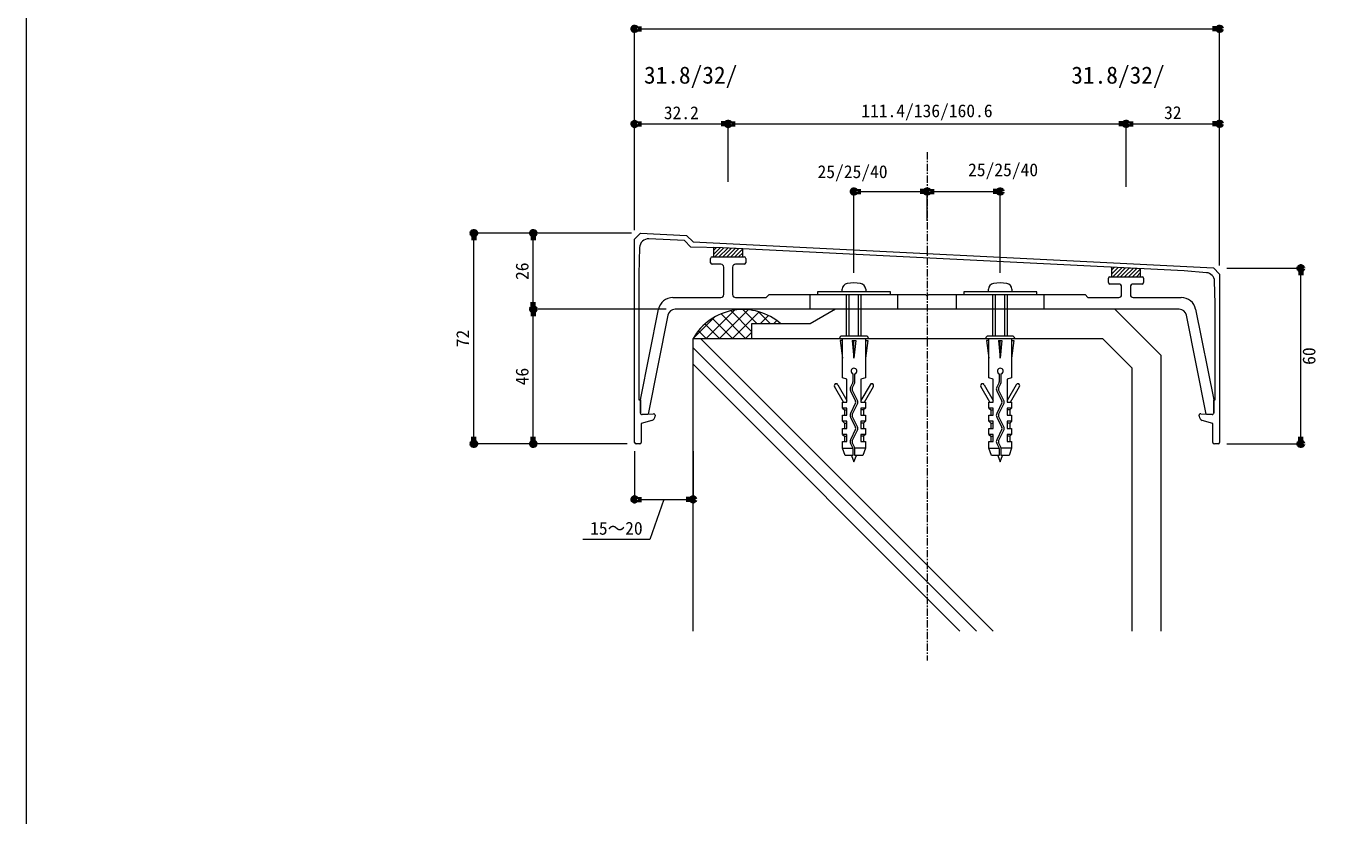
# Model space of a CAD drawing. Units: millimetres, scale not verified. Extents: x -690 to 690, y -477 to 478.
# Drawn here: x -690 to -242.9, y -207.6 to 62.3 of the extents above; entities that cross this region are included whole.
import ezdxf
from ezdxf.enums import TextEntityAlignment as Align

# ---------------------------------------------------------------- set-up
doc = ezdxf.new("R2010")
doc.units = ezdxf.units.MM
doc.header["$LTSCALE"] = 2
doc.linetypes.add('USER2', pattern=[19.05, 12.7, -6.35])
doc.linetypes.add('USER3', pattern=[2, 1.25, -0.25, 0.25, -0.25])
for name, color, linetype, lineweight in [('0-0_0', 7, 'Continuous', 80), ('0-1_WAKU', 7, 'Continuous', 18), ('0-3_KUTAI', 3, 'Continuous', 18), ('0-4_BOUSUI', 1, 'Continuous', 18), ('0-6_HATCH', 9, 'Continuous', 18), ('0-7_KASAGI', 150, 'Continuous', 18), ('0-8_sunpo', 7, 'Continuous', 18), ('0-9_KANAMONO_SCREW', 4, 'Continuous', 18), ('0-A_kijun', 1, 'USER3', 18)]:
    doc.layers.add(name, color=color, linetype=linetype, lineweight=lineweight)
doc.styles.add('ＭＳ ゴシック', font='')
doc.styles.get('ＭＳ ゴシック').set_extended_font_data('MS Gothic')

# ---------------------------------------------------------------- blocks, each defined once
blk = doc.blocks.new('_Dot')
at = {"layer": '0-0_0'}
for p, q in [((-0.5, 0), (-1, 0)), ((0.25, 0), (-0.25, 0))]:
    blk.add_line(p, q, dxfattribs=at)
blk.add_circle((0, 0), 0.25, dxfattribs=at)

msp = doc.modelspace()

# ---------------------------------------------------------------- linework, layer by layer
at = {"layer": '0-1_WAKU'}
msp.add_lwpolyline([(-689.991, -477.444), (690.009, -477.444), (690.009, 477.556), (-689.991, 477.556)], close=True, dxfattribs=at)
at = {"layer": '0-3_KUTAI'}
for p, q in [((-321.991, -44.459), (-311.991, -54.459)), ((-311.991, -54.459), (-311.991, -144.459))]:
    msp.add_line(p, q, dxfattribs=at)
msp.add_lwpolyline([(-461.991, -144.459), (-461.991, -44.459), (-321.991, -44.459)], dxfattribs=at)
at = {"layer": '0-4_BOUSUI'}
msp.add_line((-441.991, -39.459), (-441.991, -44.459), dxfattribs=at)
msp.add_lwpolyline([(-301.991, -144.459), (-301.991, -50.317), (-317.849, -34.459), (-413.331, -34.459), (-421.991, -39.459), (-441.991, -39.459)], dxfattribs=at)
msp.add_arc((-444.958, -54.158), 19.601, 48.58413, 150.34051, dxfattribs=at)
at = {"layer": '0-6_HATCH'}
for p, q in [((-457.501, -44.459), (-447.807, -34.765)), ((-453.011, -44.459), (-443.189, -34.637)), ((-441.991, -42.008), (-449.017, -34.982)), ((-448.52, -44.459), (-439.418, -35.356)), ((-440.05, -39.459), (-444.952, -34.557)), ((-435.56, -39.459), (-439.76, -35.259)), ((-461.991, -44.459), (-454.657, -37.125)), ((-453.011, -44.459), (-457.97, -39.499)), ((-448.52, -44.459), (-455.406, -37.574)), ((-444.03, -44.459), (-452.445, -36.044)), ((-439.03, -39.459), (-436.196, -36.624)), ((-434.54, -39.459), (-433.405, -38.323)), ((-457.501, -44.459), (-460.166, -41.793)), ((-459.463, -44.459), (-359.463, -144.459)), ((-444.03, -44.459), (-441.991, -42.419)), ((-461.991, -47.588), (-365.12, -144.459)), ((-461.991, -53.245), (-370.777, -144.459))]:
    msp.add_line(p, q, dxfattribs=at)
at = {"layer": '0-7_KASAGI'}
for p, q in [((-455.991, -18.559), (-455.991, -17.059)), ((-455.491, -16.559), (-444.491, -16.559)), ((-454.991, -14.354), (-454.054, -13.417)), ((-454.991, -15.701), (-452.735, -13.445)), ((-454.502, -16.559), (-451.432, -13.489)), ((-453.155, -16.559), (-450.149, -13.553)), ((-451.808, -16.559), (-448.866, -13.617)), ((-450.461, -16.559), (-447.583, -13.681)), ((-449.114, -16.559), (-446.3, -13.745)), ((-447.766, -16.559), (-445.017, -13.809)), ((-446.419, -16.559), (-444.991, -15.13)), ((-445.072, -16.559), (-444.991, -16.477)), ((-443.991, -17.059), (-443.991, -18.559)), ((-452.491, -19.059), (-455.491, -19.059)), ((-451.491, -29.459), (-451.491, -20.059)), ((-448.491, -20.059), (-448.491, -29.459)), ((-444.491, -19.059), (-447.491, -19.059)), ((-318.991, -21.14), (-318.011, -20.16)), ((-318.991, -22.487), (-316.728, -20.224)), ((-318.516, -23.359), (-315.445, -20.288)), ((-317.169, -23.359), (-314.162, -20.352)), ((-315.822, -23.359), (-312.879, -20.416)), ((-314.474, -23.359), (-311.596, -20.48)), ((-313.127, -23.359), (-310.313, -20.545)), ((-311.78, -23.359), (-309.03, -20.609)), ((-310.433, -23.359), (-308.991, -21.916)), ((-319.991, -25.359), (-319.991, -23.859)), ((-319.491, -23.359), (-308.491, -23.359)), ((-316.491, -25.859), (-319.491, -25.859)), ((-308.491, -25.859), (-311.491, -25.859)), ((-309.086, -23.359), (-308.991, -23.263)), ((-307.991, -23.859), (-307.991, -25.359)), ((-468.892, -30.459), (-452.491, -30.459)), ((-315.491, -29.459), (-315.491, -26.859)), ((-312.491, -26.859), (-312.491, -29.459)), ((-311.491, -30.459), (-295.09, -30.459)), ((-295.81, -34.459), (-468.172, -34.459)), ((-479.456, -70.421), (-475.526, -70.147)), ((-474.991, -70.645), (-474.991, -70.979)), ((-288.991, -70.979), (-288.991, -70.645)), ((-288.456, -70.147), (-284.526, -70.421)), ((-480.191, -80.459), (-481.491, -80.459)), ((-282.491, -80.459), (-283.791, -80.459))]:
    msp.add_line(p, q, dxfattribs=at)
at = {"layer": '0-7_KASAGI', "linetype": 'USER2'}
for p, q in [((-421.991, -34.459), (-421.991, -29.459)), ((-391.991, -34.459), (-391.991, -29.459)), ((-371.991, -34.459), (-371.991, -29.459)), ((-341.991, -34.459), (-341.991, -29.459))]:
    msp.add_line(p, q, dxfattribs=at)
at = {"layer": '0-7_KASAGI'}
for points in [[(-481.991, -79.959), (-481.991, -10.459), (-479.991, -8.459), (-464.201, -9.248), (-461.991, -11.459), (-284.096, -20.354), (-281.991, -22.459), (-281.991, -79.959)], [(-480.266, -13.327), (-480.491, -22.459), (-480.491, -65.459), (-479.991, -65.459), (-479.991, -69.923)], [(-286.474, -21.959), (-294.096, -21.355), (-451.991, -13.461), (-462.773, -13.222), (-464.984, -11.011), (-477.117, -10.405)], [(-283.991, -69.923), (-283.991, -65.459), (-283.491, -65.459), (-283.491, -32.459), (-283.712, -24.862)], [(-447.491, -30.459), (-436.991, -30.459), (-435.991, -29.459), (-382.491, -29.459), (-381.991, -29.959), (-381.491, -29.459), (-327.991, -29.459), (-326.991, -30.459), (-316.491, -30.459)], [(-479.991, -69.923), (-479.991, -65.459), (-473.795, -34.478)], [(-290.187, -34.478), (-283.991, -65.459), (-283.991, -69.923)], [(-470.623, -36.469), (-477.385, -70.277), (-479.456, -70.421)], [(-284.526, -70.421), (-286.597, -70.277), (-293.358, -36.469)], [(-476.077, -72.421), (-479.691, -73.459), (-479.691, -79.959)], [(-284.291, -79.959), (-284.291, -73.459), (-287.905, -72.421)]]:
    msp.add_lwpolyline(points, dxfattribs=at)
for points in [[(-444.991, -13.811), (-451.991, -13.461), (-454.991, -13.398), (-454.991, -16.559), (-444.991, -16.559)], [(-318.991, -20.111), (-318.991, -23.359), (-308.991, -23.359), (-308.991, -20.611)]]:
    msp.add_lwpolyline(points, close=True, dxfattribs=at)
for centre, radius, start, end in [((-477.267, -13.401), 3, 87.13759, 178.59227), ((-455.491, -17.059), 0.5, 90, 180), ((-444.491, -17.059), 0.5, 0, 90), ((-455.491, -18.559), 0.5, 180, 270), ((-452.491, -20.059), 1, 0, 90), ((-447.491, -20.059), 1, 90, 180), ((-444.491, -18.559), 0.5, 270, 0), ((-286.711, -24.949), 3, 1.67032, 85.4746), ((-319.491, -23.859), 0.5, 90, 180), ((-319.491, -25.359), 0.5, 180, 270), ((-316.491, -26.859), 1, 0, 90), ((-311.491, -26.859), 1, 90, 180), ((-308.491, -23.859), 0.5, 0, 90), ((-308.491, -25.359), 0.5, 270, 0), ((-468.892, -35.459), 5, 90, 168.69007), ((-452.491, -29.459), 1, 270, 0), ((-447.491, -29.459), 1, 180, 270), ((-316.491, -29.459), 1, 270, 360), ((-311.491, -29.459), 1, 180, 270), ((-295.09, -35.459), 5, 11.30993, 90), ((-468.172, -36.959), 2.5, 90, 168.69007), ((-295.81, -36.959), 2.5, 11.30993, 90), ((-479.491, -69.923), 0.5, 180, 274), ((-479.491, -69.923), 0.5, 180, 274), ((-476.491, -70.979), 1.5, 286.02175, 0), ((-475.491, -70.645), 0.5, 360, 94), ((-288.491, -70.645), 0.5, 86, 180), ((-287.491, -70.979), 1.5, 180, 253.97825), ((-284.491, -69.923), 0.5, 266, 0), ((-284.491, -69.923), 0.5, 266, 0), ((-481.491, -79.959), 0.5, 180, 270), ((-480.191, -79.959), 0.5, 270, 0), ((-283.791, -79.959), 0.5, 180, 270), ((-282.491, -79.959), 0.5, 270, 0)]:
    msp.add_arc(centre, radius, start, end, dxfattribs=at)
at = {"layer": '0-8_sunpo'}
for p, q in [((-481.991, -7.459), (-481.991, 61.39)), ((-479.591, 61.39), (-284.391, 61.39)), ((-281.991, -19.459), (-281.991, 61.39)), ((-481.991, 11.852), (-481.991, 28.877)), ((-479.591, 28.877), (-452.391, 28.877)), ((-449.991, 9.076), (-449.991, 28.912)), ((-449.991, 9.076), (-449.991, 28.877)), ((-447.591, 28.912), (-316.391, 28.912)), ((-313.991, 7.376), (-313.991, 28.912)), ((-313.991, 7.376), (-313.991, 28.912)), ((-311.591, 28.912), (-284.391, 28.912)), ((-281.991, -0.113), (-281.991, 28.912)), ((-406.991, -22.059), (-406.991, 5.799)), ((-404.591, 5.799), (-384.391, 5.799)), ((-381.991, -4.25), (-381.991, 5.799)), ((-381.991, -4.25), (-381.991, 5.799)), ((-379.591, 5.799), (-359.391, 5.799)), ((-356.991, -22.059), (-356.991, 5.799)), ((-482.991, -8.459), (-536.931, -8.459)), ((-482.991, -8.459), (-516.631, -8.459)), ((-536.931, -78.059), (-536.931, -10.859)), ((-516.631, -32.059), (-516.631, -10.859)), ((-279.491, -20.459), (-254.222, -20.459)), ((-254.222, -78.059), (-254.222, -22.859)), ((-471.172, -34.459), (-516.631, -34.459)), ((-471.172, -34.459), (-516.631, -34.459)), ((-516.631, -78.059), (-516.631, -36.859)), ((-484.491, -80.459), (-536.931, -80.459)), ((-484.491, -80.459), (-516.631, -80.459)), ((-279.491, -80.459), (-254.222, -80.459)), ((-481.991, -82.959), (-481.991, -99.441)), ((-461.991, -82.959), (-461.991, -99.441)), ((-479.591, -99.441), (-464.391, -99.441))]:
    msp.add_line(p, q, dxfattribs=at)
msp.add_lwpolyline([(-471.991, -99.441), (-476.737, -113.13), (-499.662, -113.13)], dxfattribs=at)
at = {"layer": '0-9_KANAMONO_SCREW'}
for p, q in [((-409.491, -43.609), (-409.491, -29.459)), ((-408.591, -43.609), (-408.591, -29.459)), ((-405.391, -43.609), (-405.391, -29.459)), ((-404.491, -43.609), (-404.491, -29.459)), ((-359.491, -43.609), (-359.491, -29.459)), ((-358.591, -43.609), (-358.591, -29.459)), ((-355.391, -43.609), (-355.391, -29.459)), ((-354.491, -43.609), (-354.491, -29.459)), ((-411.941, -44.459), (-402.041, -44.459)), ((-402.891, -43.609), (-411.091, -43.609)), ((-361.941, -44.459), (-352.041, -44.459)), ((-352.891, -43.609), (-361.091, -43.609)), ((-407.591, -45.159), (-406.391, -45.159)), ((-407.591, -45.159), (-406.991, -51.159)), ((-406.991, -51.159), (-406.991, -45.159)), ((-406.391, -45.159), (-406.991, -51.159)), ((-357.591, -45.159), (-356.391, -45.159)), ((-357.591, -45.159), (-356.991, -51.159)), ((-356.991, -51.159), (-356.991, -45.159)), ((-356.391, -45.159), (-356.991, -51.159)), ((-407.341, -56.546), (-407.341, -59.227)), ((-406.641, -59.227), (-406.641, -56.546)), ((-357.341, -56.546), (-357.341, -59.227)), ((-356.641, -59.227), (-356.641, -56.546)), ((-410.545, -66.209), (-413.62, -60.884)), ((-412.494, -60.234), (-409.391, -65.609)), ((-407.407, -59.513), (-408.19, -61.116)), ((-408.19, -62.302), (-406.42, -65.923)), ((-407.562, -61.423), (-406.778, -59.82)), ((-405.791, -65.616), (-407.562, -61.994)), ((-401.488, -60.234), (-404.591, -65.609)), ((-403.436, -66.209), (-400.362, -60.884)), ((-360.545, -66.209), (-363.62, -60.884)), ((-362.494, -60.234), (-359.391, -65.609)), ((-357.407, -59.513), (-358.19, -61.116)), ((-358.19, -62.302), (-356.42, -65.923)), ((-357.562, -61.423), (-356.778, -59.82)), ((-355.791, -65.616), (-357.562, -61.994)), ((-351.488, -60.234), (-354.591, -65.609)), ((-353.436, -66.209), (-350.362, -60.884)), ((-406.42, -66.494), (-408.19, -70.116)), ((-407.562, -70.423), (-405.791, -66.802)), ((-356.42, -66.494), (-358.19, -70.116)), ((-357.562, -70.423), (-355.791, -66.802)), ((-410.241, -68.859), (-410.241, -70.709)), ((-408.19, -71.302), (-406.42, -74.923)), ((-405.791, -74.616), (-407.562, -70.994)), ((-403.741, -68.859), (-404.591, -68.859)), ((-403.091, -68.209), (-403.741, -68.859)), ((-403.741, -68.859), (-403.741, -70.709)), ((-360.241, -68.859), (-360.241, -70.709)), ((-358.19, -71.302), (-356.42, -74.923)), ((-355.791, -74.616), (-357.562, -70.994)), ((-353.741, -68.859), (-354.591, -68.859)), ((-353.091, -68.209), (-353.741, -68.859)), ((-353.741, -68.859), (-353.741, -70.709)), ((-410.241, -73.359), (-410.241, -75.209)), ((-406.42, -75.494), (-408.19, -79.116)), ((-407.562, -79.423), (-405.791, -75.802)), ((-403.741, -73.359), (-403.741, -75.209)), ((-360.241, -73.359), (-360.241, -75.209)), ((-356.42, -75.494), (-358.19, -79.116)), ((-357.562, -79.423), (-355.791, -75.802)), ((-353.741, -73.359), (-353.741, -75.209)), ((-410.241, -77.859), (-410.241, -79.709)), ((-408.19, -80.302), (-407.407, -81.905)), ((-406.778, -81.597), (-407.562, -79.994)), ((-403.741, -77.859), (-403.741, -79.709)), ((-360.241, -77.859), (-360.241, -79.709)), ((-358.19, -80.302), (-357.407, -81.905)), ((-356.778, -81.597), (-357.562, -79.994)), ((-353.741, -77.859), (-353.741, -79.709)), ((-410.891, -81.959), (-407.383, -81.959)), ((-403.091, -81.959), (-406.661, -81.959)), ((-360.891, -81.959), (-357.383, -81.959)), ((-353.091, -81.959), (-356.661, -81.959))]:
    msp.add_line(p, q, dxfattribs=at)
for points in [[(-419.491, -29.459), (-394.491, -29.459), (-394.491, -28.459), (-419.491, -28.459)], [(-369.491, -29.459), (-344.491, -29.459), (-344.491, -28.459), (-369.491, -28.459)]]:
    msp.add_lwpolyline(points, close=True, dxfattribs=at)
for points in [[(-402.991, -27.6), (-402.991, -28.459), (-410.991, -28.459), (-410.991, -27.6)], [(-352.991, -27.6), (-352.991, -28.459), (-360.991, -28.459), (-360.991, -27.6)], [(-407.341, -82.19), (-407.341, -84.459), (-409.991, -84.459), (-410.891, -81.959), (-410.891, -79.709), (-409.391, -79.709), (-409.391, -77.209), (-410.891, -77.209), (-410.891, -75.209), (-409.391, -75.209), (-409.391, -72.709), (-410.891, -72.709), (-410.891, -70.709), (-409.391, -70.709), (-409.391, -68.209), (-410.891, -68.209), (-410.891, -66.209), (-409.391, -66.209), (-409.391, -58.409), (-410.891, -57.909), (-410.891, -44.459)], [(-403.091, -44.459), (-403.091, -57.909), (-404.591, -58.409), (-404.591, -66.209), (-403.091, -66.209), (-403.091, -68.209), (-404.591, -68.209), (-404.591, -70.709), (-403.091, -70.709), (-403.091, -72.709), (-404.591, -72.709), (-404.591, -75.209), (-403.091, -75.209), (-403.091, -77.209), (-404.591, -77.209), (-404.591, -79.709), (-403.091, -79.709), (-403.091, -81.959), (-403.991, -84.459), (-406.641, -84.459), (-406.641, -82.19)], [(-357.341, -82.19), (-357.341, -84.459), (-359.991, -84.459), (-360.891, -81.959), (-360.891, -79.709), (-359.391, -79.709), (-359.391, -77.209), (-360.891, -77.209), (-360.891, -75.209), (-359.391, -75.209), (-359.391, -72.709), (-360.891, -72.709), (-360.891, -70.709), (-359.391, -70.709), (-359.391, -68.209), (-360.891, -68.209), (-360.891, -66.209), (-359.391, -66.209), (-359.391, -58.409), (-360.891, -57.909), (-360.891, -44.459)], [(-353.091, -44.459), (-353.091, -57.909), (-354.591, -58.409), (-354.591, -66.209), (-353.091, -66.209), (-353.091, -68.209), (-354.591, -68.209), (-354.591, -70.709), (-353.091, -70.709), (-353.091, -72.709), (-354.591, -72.709), (-354.591, -75.209), (-353.091, -75.209), (-353.091, -77.209), (-354.591, -77.209), (-354.591, -79.709), (-353.091, -79.709), (-353.091, -81.959), (-353.991, -84.459), (-356.641, -84.459), (-356.641, -82.19)], [(-410.891, -45.159), (-411.691, -45.159), (-410.891, -51.159)], [(-403.091, -45.159), (-402.291, -45.159), (-403.091, -51.159)], [(-360.891, -45.159), (-361.691, -45.159), (-360.891, -51.159)], [(-353.091, -45.159), (-352.291, -45.159), (-353.091, -51.159)], [(-410.891, -68.209), (-410.241, -68.859), (-409.391, -68.859)], [(-360.891, -68.209), (-360.241, -68.859), (-359.391, -68.859)], [(-410.891, -72.709), (-410.241, -73.359), (-409.391, -73.359)], [(-403.091, -72.709), (-403.741, -73.359), (-404.591, -73.359)], [(-360.891, -72.709), (-360.241, -73.359), (-359.391, -73.359)], [(-353.091, -72.709), (-353.741, -73.359), (-354.591, -73.359)], [(-410.891, -77.209), (-410.241, -77.859), (-409.391, -77.859)], [(-403.091, -77.209), (-403.741, -77.859), (-404.591, -77.859)], [(-360.891, -77.209), (-360.241, -77.859), (-359.391, -77.859)], [(-353.091, -77.209), (-353.741, -77.859), (-354.591, -77.859)], [(-407.815, -84.459), (-406.991, -86.609), (-406.167, -84.459)], [(-357.815, -84.459), (-356.991, -86.609), (-356.167, -84.459)]]:
    msp.add_lwpolyline(points, dxfattribs=at)
for centre, radius, start, end in [((-408.991, -27.6), 2, 98.06815, 180), ((-406.991, -41.709), 16.25, 81.93185, 98.06815), ((-404.991, -27.6), 2, 0, 81.93185), ((-358.991, -27.6), 2, 98.06815, 180), ((-356.991, -41.709), 16.25, 81.93185, 98.06815), ((-354.991, -27.6), 2, 360, 81.93185), ((-411.091, -44.459), 0.85, 90, 180), ((-402.891, -44.459), 0.85, 360, 90), ((-361.091, -44.459), 0.85, 90, 180), ((-352.891, -44.459), 0.85, 0, 90), ((-406.991, -55.609), 1, 290.48732, 249.51268), ((-356.991, -55.609), 1, 290.48732, 249.51268), ((-413.057, -60.559), 0.65, 30, 210), ((-406.978, -61.709), 1.35, 153.9465, 206.0535), ((-406.978, -61.709), 0.65, 153.9465, 206.0535), ((-407.991, -59.227), 0.65, 333.9465, 0), ((-407.991, -59.227), 1.35, 333.9465, 360), ((-400.925, -60.559), 0.65, 330, 150), ((-363.057, -60.559), 0.65, 30, 210), ((-356.978, -61.709), 1.35, 153.9465, 206.0535), ((-356.978, -61.709), 0.65, 153.9465, 206.0535), ((-357.991, -59.227), 0.65, 333.9465, 0), ((-357.991, -59.227), 1.35, 333.9465, 0), ((-350.925, -60.559), 0.65, 330, 150), ((-407.004, -66.209), 0.65, 333.9465, 26.0535), ((-407.004, -66.209), 1.35, 333.9465, 26.0535), ((-357.004, -66.209), 0.65, 333.9465, 26.0535), ((-357.004, -66.209), 1.35, 333.9465, 26.0535), ((-406.978, -70.709), 1.35, 153.9465, 206.0535), ((-406.978, -70.709), 0.65, 153.9465, 206.0535), ((-356.978, -70.709), 1.35, 153.9465, 206.0535), ((-356.978, -70.709), 0.65, 153.9465, 206.0535), ((-407.004, -75.209), 0.65, 333.9465, 26.0535), ((-407.004, -75.209), 1.35, 333.9465, 26.0535), ((-357.004, -75.209), 0.65, 333.9465, 26.0535), ((-357.004, -75.209), 1.35, 333.9465, 26.0535), ((-406.978, -79.709), 1.35, 153.9465, 206.0535), ((-406.978, -79.709), 0.65, 153.9465, 206.0535), ((-356.978, -79.709), 1.35, 153.9465, 206.0535), ((-356.978, -79.709), 0.65, 153.9465, 206.0535), ((-407.991, -82.19), 0.65, 360, 26.0535), ((-407.991, -82.19), 1.35, 0, 26.0535), ((-357.991, -82.19), 0.65, 360, 26.0535), ((-357.991, -82.19), 1.35, 360, 26.0535)]:
    msp.add_arc(centre, radius, start, end, dxfattribs=at)
at = {"layer": '0-A_kijun'}
msp.add_line((-381.991, 19.263), (-381.991, -154.459), dxfattribs=at)

# ---------------------------------------------------------------- block references
at = {"layer": '0-8_sunpo', "xscale": 2.4, "yscale": 2.4}
for p, rotation in [((-481.991, 61.39), 180), ((-481.991, 28.877), 180), ((-449.991, 28.912), 180), ((-313.991, 28.912), 180), ((-406.991, 5.799), 180), ((-381.991, 5.799), 180), ((-536.931, -8.459), 90), ((-516.631, -8.459), 90), ((-254.222, -20.459), 90), ((-516.631, -34.459), 270), ((-516.631, -34.459), 90), ((-536.931, -80.459), 270), ((-516.631, -80.459), 270), ((-254.222, -80.459), 270), ((-481.991, -99.441), 180)]:
    msp.add_blockref('_Dot', p, dxfattribs=dict(at, rotation=rotation))
for p in [(-281.991, 61.39), (-449.991, 28.877), (-313.991, 28.912), (-281.991, 28.912), (-381.991, 5.799), (-356.991, 5.799), (-461.991, -99.441)]:
    msp.add_blockref('_Dot', p, dxfattribs=at)

# ---------------------------------------------------------------- texts
at = {"layer": '0-8_sunpo', "style": 'ＭＳ ゴシック'}
for s, height, p in [('31.8/32/', 5.865, (-478.791, 40.877)), ('31.8/32/', 5.865, (-332.714, 40.877)), ('111.4/136/160.6', 4.399, (-404.491, 29.851)), ('32.2', 4.399, (-471.991, 29.177)), ('32', 4.399, (-300.991, 29.212)), ('25/25/40', 4.399, (-419.441, 9.033)), ('25/25/40', 4.399, (-367.982, 9.683)), ('15～20', 4.399, (-497.2, -112.83))]:
    msp.add_text(s, height=height, dxfattribs=at).set_placement(p, align=Align.BOTTOM_LEFT)
for s, p in [('26', (-516.931, -24.459)), ('72', (-537.231, -47.459)), ('60', (-247.922, -53.459)), ('46', (-516.931, -60.459))]:
    msp.add_text(s, height=4.399, rotation=90, dxfattribs=at).set_placement(p, align=Align.BOTTOM_LEFT)

doc.saveas('drawing.dxf')
